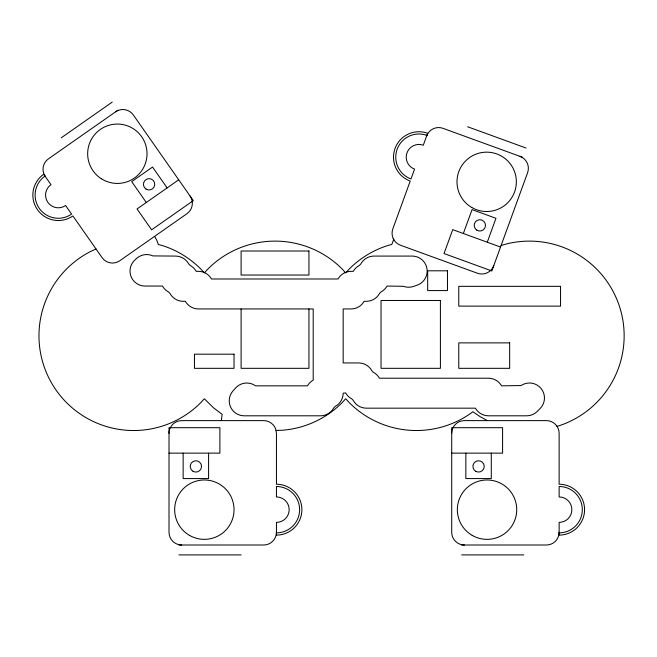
<?xml version="1.0" encoding="UTF-8"?>
<svg xmlns="http://www.w3.org/2000/svg" width="657" height="657" viewBox="0 0 657 657"><rect width="100%" height="100%" fill="white"/><g stroke="black" fill="none" stroke-linecap="round" stroke-linejoin="round"><path stroke-width="0.99" d="M463.349 233.514L472.054 209.599L495.961 218.305L487.264 242.211M61.29 137.773L112.232 102.098M117.915 110.204L48.437 158.846A12.721 12.721 0 0 0 45.317 176.561M178.712 179.788L137.034 208.975L151.627 229.819L193.306 200.631L133.314 114.95A12.721 12.721 0 0 0 115.599 111.821M96.021 248.978L90.682 251.434A94.698 94.698 0 0 0 57.06 391.482A94.698 94.698 0 0 0 200.64 402.782L204.352 398.766L213.525 407.825L222.14 414.288L221.335 420.62M346.387 272.121L346.732 271.998A14.98 14.98 0 0 1 351.084 271.349L353.302 271.349L353.885 270.38A14.98 14.98 0 0 1 359.28 265.485L360.767 264.007A14.98 14.98 0 0 1 373.981 256.082L412.144 256.082A14.98 14.98 0 0 1 416.965 285.253L413.458 286.444A14.98 14.98 0 0 1 403.365 286.288L387.022 286.05L386.439 287.027A14.98 14.98 0 0 1 381.044 291.913L379.557 293.4A14.98 14.98 0 0 1 366.343 301.317L364.126 301.317L363.535 302.294A14.98 14.98 0 0 1 351.084 308.946L343.168 308.946L343.168 362.943L358.714 362.943A14.98 14.98 0 0 1 371.928 370.86L373.406 372.347A14.98 14.98 0 0 1 378.802 377.233L379.385 378.21L488.471 378.21A14.98 14.98 0 0 1 500.93 384.871L501.513 385.84L521.124 385.552A14.98 14.98 0 0 1 540.046 408.605L537.229 411.422A14.98 14.98 0 0 1 526.635 415.807L488.471 415.807A14.98 14.98 0 0 1 476.013 409.147L475.43 408.169L366.343 408.169A14.98 14.98 0 0 1 353.129 400.253L351.651 398.774A14.98 14.98 0 0 1 346.255 393.88L345.672 392.911L343.168 393.19A14.98 14.98 0 0 1 335.242 406.404L333.764 407.89A14.98 14.98 0 0 1 320.55 415.807L244.223 415.807A14.98 14.98 0 0 1 233.087 390.8L235.617 387.991A14.98 14.98 0 0 1 254.407 385.125L255.483 385.84L307.509 385.84L308.092 384.871A14.98 14.98 0 0 1 312.223 380.732L313.2 380.148L313.2 308.946L198.43 308.946A14.98 14.98 0 0 1 185.972 302.294L185.389 301.317L183.163 301.317A14.98 14.98 0 0 1 169.949 293.4L168.463 291.913A14.98 14.98 0 0 1 163.067 287.027L162.484 286.05L145 286.05A14.98 14.98 0 0 1 134.8 260.09A37.778 37.778 0 0 1 137.584 257.61A14.98 14.98 0 0 1 152.892 255.91L175.526 256.082A14.98 14.98 0 0 1 188.74 264.007L190.226 265.485A14.98 14.98 0 0 1 195.622 270.38L196.205 271.349L198.43 271.349A14.98 14.98 0 0 1 202.775 271.998L203.933 272.409M501.11 245.488L507.344 243.731A94.698 94.698 0 0 1 620.594 310.112A94.698 94.698 0 0 1 558.713 425.884L557.005 426.36L556.701 425.867M276.071 430.475L282.453 430.228A94.698 94.698 0 0 0 341.993 402.782L345.697 398.766L349.409 402.782A94.698 94.698 0 0 0 472.038 412.432L472.909 411.742L479.963 416.563L487.379 420.62M169.013 453.133L219.898 453.133L219.898 427.691L169.013 427.691L169.013 532.285A12.721 12.721 0 0 0 181.734 545.006M451.704 453.133L502.589 453.133L502.589 427.691L451.704 427.691L451.704 532.285A12.721 12.721 0 0 0 464.425 545.006M178.909 545.006L263.72 545.006A12.721 12.721 0 0 0 276.441 532.285M461.6 545.006L546.41 545.006A12.721 12.721 0 0 0 559.132 532.285M178.909 554.902L241.103 554.902M461.6 554.902L523.793 554.902M467.612 126.76L526.052 148.03M522.668 157.327L442.974 128.32A12.721 12.721 0 0 0 426.672 135.925M500.544 247.048L452.722 229.646L444.025 253.553L491.838 270.955L527.612 172.668A12.721 12.721 0 0 0 520.007 156.366M204.532 272.663L205.493 273.123A14.98 14.98 0 0 1 210.881 278.01L211.472 278.987L338.043 278.987L338.626 278.01A14.98 14.98 0 0 1 345.344 272.491M154.502 236.43L154.83 236.873A25.442 25.442 0 0 1 158.025 243.624L158.222 244.42L162.944 245.751A94.698 94.698 0 0 1 200.64 268.853L204.352 272.86L208.064 268.853A94.698 94.698 0 0 1 341.993 268.853L345.697 272.86L349.409 268.853A94.698 94.698 0 0 1 387.104 245.751L391.827 244.42L393.724 239.46L393.256 238.631M167.133 187.894L152.539 167.05L131.704 181.644L146.297 202.487M491.288 453.133L491.288 478.575L465.846 478.575L465.846 453.133M308.946 308.962L308.946 368.322L241.103 368.322L241.103 308.962M208.589 453.133L208.589 478.575L183.147 478.575L183.147 453.133M559.132 532.852A23.184 23.184 0 0 0 582.316 509.668A23.184 23.184 0 0 0 559.132 486.492L559.132 496.947A12.721 12.721 0 0 1 571.853 509.668A12.721 12.721 0 0 1 559.132 522.389L559.132 535.11A25.442 25.442 0 0 0 584.574 509.668A25.442 25.442 0 0 0 559.132 484.225L559.132 433.341A12.721 12.721 0 0 0 546.41 420.62L464.425 420.62A12.721 12.721 0 0 0 451.704 433.341M426.861 135.391A23.184 23.184 0 0 0 397.148 149.246A23.184 23.184 0 0 0 411.003 178.959L414.583 169.128A12.721 12.721 0 0 1 406.979 152.826A12.721 12.721 0 0 1 423.289 145.222L427.633 133.272A25.442 25.442 0 0 0 395.029 148.474A25.442 25.442 0 0 0 410.231 181.086L392.829 228.899A12.721 12.721 0 0 0 400.433 245.209L477.467 273.246A12.721 12.721 0 0 0 493.777 265.642M276.441 532.852A23.184 23.184 0 0 0 299.617 509.668A23.184 23.184 0 0 0 276.441 486.492L276.441 496.947A12.721 12.721 0 0 1 289.162 509.668A12.721 12.721 0 0 1 276.441 522.389L276.441 535.11A25.442 25.442 0 0 0 301.883 509.668A25.442 25.442 0 0 0 276.441 484.225L276.441 433.341L275.817 429.415A12.721 12.721 0 0 0 263.72 420.62L181.734 420.62A12.721 12.721 0 0 0 169.013 433.341M44.996 176.101A23.184 23.184 0 0 0 39.297 208.384A23.184 23.184 0 0 0 71.588 214.075L65.585 205.51A12.721 12.721 0 0 1 47.871 202.389A12.721 12.721 0 0 1 50.991 184.666L43.699 174.245A25.442 25.442 0 0 0 37.449 209.682A25.442 25.442 0 0 0 72.878 215.931L102.065 257.61A12.721 12.721 0 0 0 119.788 260.739L186.941 213.714A12.721 12.721 0 0 0 190.062 196M308.946 251.007L241.103 251.007L241.103 275.037L308.946 275.037L308.946 251.007M447.466 270.799L427.682 270.799L427.682 290.583L447.466 290.583L447.466 270.799M560.544 286.345L458.775 286.345L458.775 306.129L560.544 306.129L560.544 286.345M440.404 300.479L381.035 300.479L381.035 368.322L440.404 368.322L440.404 300.479M509.66 342.88L458.775 342.88L458.775 368.322L509.66 368.322L509.66 342.88M234.032 354.189L194.456 354.189L194.456 368.322L234.032 368.322L234.032 354.189M475.734 471.315A5.65 5.65 0 0 0 484.217 466.421A5.65 5.65 0 0 0 475.734 461.526A5.65 5.65 0 0 0 475.734 471.315M472.202 535.381A29.68 29.68 0 0 0 516.731 509.668A29.68 29.68 0 0 0 472.202 483.963A29.68 29.68 0 0 0 472.202 535.381M476.76 230.114A5.65 5.65 0 0 0 485.498 225.688A5.65 5.65 0 0 0 477.294 220.333A5.65 5.65 0 0 0 476.76 230.114M471.833 207.538A29.68 29.68 0 0 0 516.353 181.833A29.68 29.68 0 0 0 471.833 156.128A29.68 29.68 0 0 0 471.833 207.538M193.043 471.315A5.65 5.65 0 0 0 201.527 466.421A5.65 5.65 0 0 0 193.043 461.526A5.65 5.65 0 0 0 193.043 471.315M189.512 535.381A29.68 29.68 0 0 0 234.032 509.668A29.68 29.68 0 0 0 189.512 483.963A29.68 29.68 0 0 0 189.512 535.381M145.903 188.978A5.65 5.65 0 0 0 154.732 184.74A5.65 5.65 0 0 0 146.651 179.213A5.65 5.65 0 0 0 145.903 188.978M101.392 178.778A29.68 29.68 0 0 0 146.996 155.036A29.68 29.68 0 0 0 103.634 127.417A29.68 29.68 0 0 0 101.392 178.778"/></g></svg>
